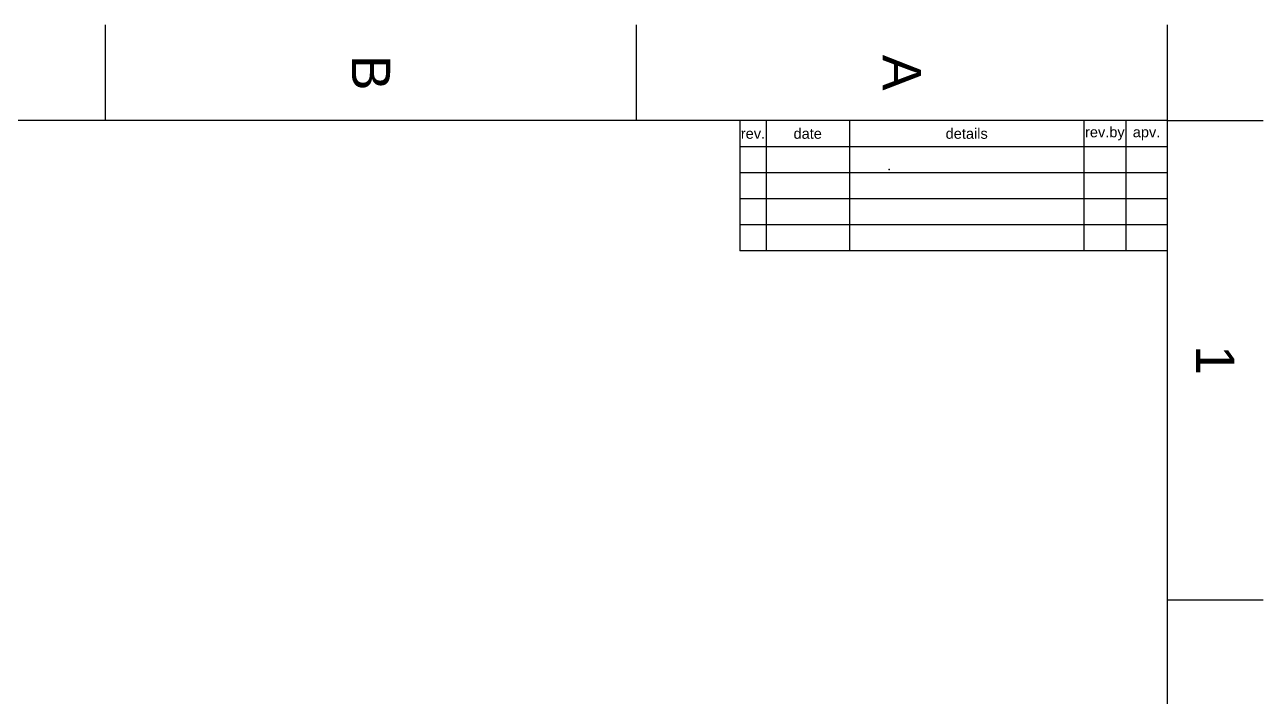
# Model space of a CAD drawing. Header units: millimetres. Extents: x 4625 to 5171, y -2661 to -1889.
# Drawn here: x 4933.1 to 5170.6, y -2017.7 to -1888.7 of the extents above; entities that cross this region are included whole.
import ezdxf

# ---------------------------------------------------------------- set-up
doc = ezdxf.new("R2010")
doc.units = ezdxf.units.MM
doc.header["$LTSCALE"] = 0.1
doc.layers.add('FORM', color=7, linetype='Continuous')
doc.layers.add('TEXT', color=2, linetype='Continuous')
doc.styles.get("Standard").update_dxf_attribs({"font": 'arial.ttf'})

msp = doc.modelspace()

# ---------------------------------------------------------------- linework, layer by layer
for p, q in [((4948.5716, -1907.0567), (4948.5716, -1888.6729)), ((5050.4181, -1907.0567), (5050.4181, -1888.6729)), ((5152.2645, -1907.0567), (5152.2645, -1888.6729)), ((5152.2645, -1907.0567), (4643.0322, -1907.0567)), ((5152.2645, -2642.4102), (5152.2645, -1907.0567)), ((5152.2645, -1907.0567), (5170.6484, -1907.0567)), ((5152.2645, -1998.9759), (5170.6484, -1998.9759))]:
    msp.add_line(p, q)
msp.add_point((5098.9211, -1916.4554))
at = {"layer": 'FORM'}
for p, q in [((5070.2645, -1907.0567), (5070.2645, -1932.0567)), ((5075.2645, -1907.0567), (5075.2645, -1932.0567)), ((5091.2645, -1907.0567), (5091.2645, -1932.0567)), ((5136.2645, -1907.0567), (5136.2645, -1932.0567)), ((5144.2645, -1907.0567), (5144.2645, -1932.0567)), ((5152.2645, -1912.0567), (5070.2645, -1912.0567)), ((5152.2645, -1917.0567), (5070.2645, -1917.0567)), ((5152.2645, -1922.0567), (5070.2645, -1922.0567)), ((5152.2645, -1927.0567), (5070.2645, -1927.0567)), ((5152.2645, -1932.0567), (5070.2645, -1932.0567))]:
    msp.add_line(p, q, dxfattribs=at)

# ---------------------------------------------------------------- texts
at = {"char_height": 7.3535, "attachment_point": 5, "rotation": 270}
for s, width, insert in [('B', 10, (4999.4948, -1897.8648)), ('A', 10, (5101.3413, -1897.8648)), ('1', 50, (5161.4565, -1953.0163))]:
    msp.add_mtext_dynamic_manual_height_columns(s, width=width, gutter_width=12.5, heights=[0], dxfattribs=dict(at, insert=insert))
at = {"layer": 'TEXT', "char_height": 2, "attachment_point": 5}
for s, width, insert in [('rev.', 5, (5072.7645, -1909.5567)), ('date', 16, (5083.2645, -1909.5567)), ('details', 45, (5113.7645, -1909.5567)), ('rev.by', 8, (5140.2645, -1909.5567)), ('apv.', 8, (5148.2645, -1909.5567))]:
    msp.add_mtext_dynamic_manual_height_columns(s, width=width, gutter_width=12.5, heights=[0], dxfattribs=dict(at, insert=insert))

doc.saveas('drawing.dxf')
